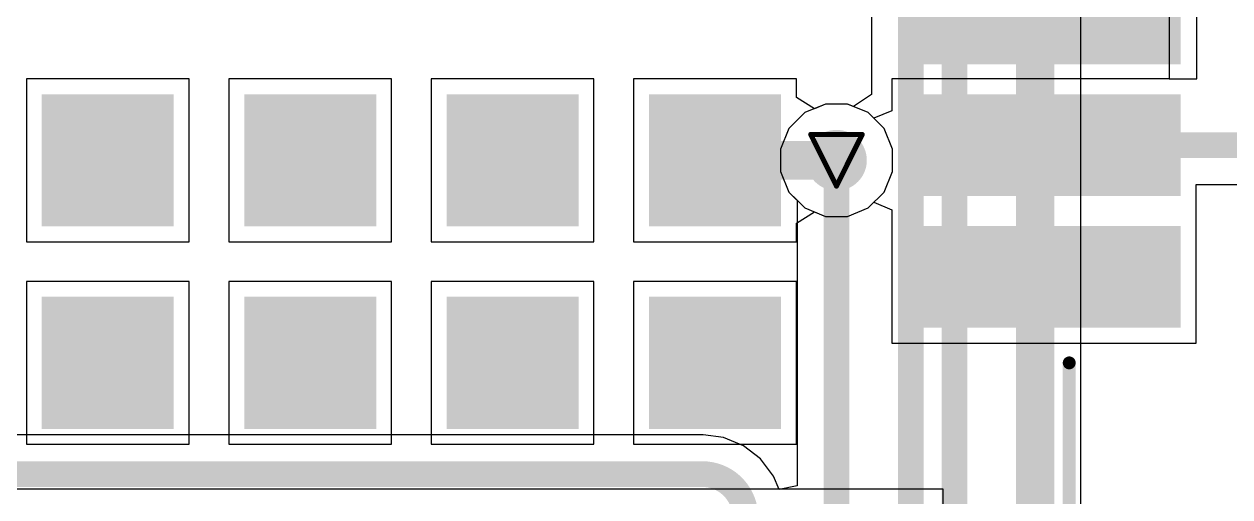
# Model space of a CAD drawing. Header units: inches. Extents: x 0 to 5359, y 0 to 5098.
# Drawn here: x 87.67 to 99.59, y 77.68 to 82.34 of the extents above; entities that cross this region are included whole.
import ezdxf

# ---------------------------------------------------------------- set-up
doc = ezdxf.new("R2010")
doc.units = ezdxf.units.IN
for name, color, linetype in [('Bottom Layer', 5, 'Continuous'), ('Drill Drawing', 1, 'Continuous'), ('Layer 1', 16, 'Continuous'), ('Layer 2', 76, 'Continuous'), ('Top Layer', 1, 'Continuous'), ('Top Overlay', 2, 'Continuous'), ('Top Paste', 8, 'Continuous'), ('Top Solder', 216, 'Continuous'), ('Via Holes', 16, 'Continuous')]:
    doc.layers.add(name, color=color, linetype=linetype)

# ---------------------------------------------------------------- blocks, each defined once
blk = doc.blocks.new('EC21EFA_512_STD_29')
at = {"layer": 'Top Layer'}
for points in [[(-13.55, -4.45), (-12.45, -4.45), (-12.45, -5.55), (-13.55, -5.55)], [(-11.55, -4.45), (-10.45, -4.45), (-10.45, -5.55), (-11.55, -5.55)], [(-13.55, -6.45), (-12.45, -6.45), (-12.45, -7.55), (-13.55, -7.55)], [(-11.55, -6.45), (-10.45, -6.45), (-10.45, -7.55), (-11.55, -7.55)], [(-13.55, -8.45), (-12.45, -8.45), (-12.45, -9.55), (-13.55, -9.55)], [(-11.55, -8.45), (-10.45, -8.45), (-10.45, -9.55), (-11.55, -9.55)], [(-13.55, -10.45), (-12.45, -10.45), (-12.45, -11.55), (-13.55, -11.55)], [(-11.55, -10.45), (-10.45, -10.45), (-10.45, -11.55), (-11.55, -11.55)], [(-12.55, -13), (-11.75, -13), (-11.75, -15.5), (-12.55, -15.5)], [(-11.25, -13), (-10.45, -13), (-10.45, -15.5), (-11.25, -15.5)], [(-9.95, -13), (-9.15, -13), (-9.15, -15.5), (-9.95, -15.5)]]:
    blk.add_hatch(color=1, dxfattribs=at).paths.add_polyline_path(points)
at = {"layer": 'Top Paste'}
for points in [[(-13.55, -4.45), (-12.45, -4.45), (-12.45, -5.55), (-13.55, -5.55)], [(-11.55, -4.45), (-10.45, -4.45), (-10.45, -5.55), (-11.55, -5.55)], [(-13.55, -6.45), (-12.45, -6.45), (-12.45, -7.55), (-13.55, -7.55)], [(-11.55, -6.45), (-10.45, -6.45), (-10.45, -7.55), (-11.55, -7.55)], [(-13.55, -8.45), (-12.45, -8.45), (-12.45, -9.55), (-13.55, -9.55)], [(-11.55, -8.45), (-10.45, -8.45), (-10.45, -9.55), (-11.55, -9.55)], [(-13.55, -10.45), (-12.45, -10.45), (-12.45, -11.55), (-13.55, -11.55)], [(-11.55, -10.45), (-10.45, -10.45), (-10.45, -11.55), (-11.55, -11.55)], [(-12.55, -13), (-11.75, -13), (-11.75, -15.5), (-12.55, -15.5)], [(-11.25, -13), (-10.45, -13), (-10.45, -15.5), (-11.25, -15.5)], [(-9.95, -13), (-9.15, -13), (-9.15, -15.5), (-9.95, -15.5)]]:
    blk.add_hatch(color=8, dxfattribs=at).paths.add_polyline_path(points)
at = {"layer": 'Top Solder'}
for points in [[(-13.652, -4.348), (-12.348, -4.348), (-12.348, -5.652), (-13.652, -5.652)], [(-11.652, -4.348), (-10.348, -4.348), (-10.348, -5.652), (-11.652, -5.652)], [(-13.652, -6.348), (-12.348, -6.348), (-12.348, -7.652), (-13.652, -7.652)], [(-11.652, -6.348), (-10.348, -6.348), (-10.348, -7.652), (-11.652, -7.652)], [(-13.652, -8.348), (-12.348, -8.348), (-12.348, -9.652), (-13.652, -9.652)], [(-11.652, -8.348), (-10.348, -8.348), (-10.348, -9.652), (-11.652, -9.652)], [(-13.652, -10.348), (-12.348, -10.348), (-12.348, -11.652), (-13.652, -11.652)], [(-11.652, -10.348), (-10.348, -10.348), (-10.348, -11.652), (-11.652, -11.652)], [(-12.652, -12.898), (-11.648, -12.898), (-11.648, -15.602), (-12.652, -15.602)], [(-11.352, -12.898), (-10.348, -12.898), (-10.348, -15.602), (-11.352, -15.602)], [(-10.052, -12.898), (-9.048, -12.898), (-9.048, -15.602), (-10.052, -15.602)]]:
    blk.add_hatch(color=216, dxfattribs=at).paths.add_polyline_path(points)
at = {"layer": 'Top Overlay'}
blk.add_lwpolyline([(-16, -14.5, 0.127, 0.127, 0), (-13, -14.5, 0.127, 0.127, 0)], format="xyseb", dxfattribs=at)
blk.add_lwpolyline([(-13.032, -14.5, 0.0635, 0.0635, 1), (-12.968, -14.5, 0.0635, 0.0635, 1)], format="xyseb", close=True, dxfattribs=at)

msp = doc.modelspace()

# ---------------------------------------------------------------- hatches: boundary and pattern name
at = {"layer": 'Bottom Layer'}
h = msp.add_hatch(color=5, dxfattribs=at)
edge = h.paths.add_edge_path()
edge.add_arc((95.7, 81), 0.3, 0, 360)
at = {"layer": 'Layer 1'}
h = msp.add_hatch(color=16, dxfattribs=at)
edge = h.paths.add_edge_path()
edge.add_arc((95.7, 81), 0.3, 0, 360)
at = {"layer": 'Layer 2'}
h = msp.add_hatch(color=76, dxfattribs=at)
edge = h.paths.add_edge_path()
edge.add_arc((95.7, 81), 0.3, 0, 360)
at = {"layer": 'Top Layer'}
h = msp.add_hatch(color=1, dxfattribs=at)
edge = h.paths.add_edge_path()
edge.add_arc((95.7, 81), 0.3, 0, 360)
at = {"layer": 'Via Holes'}
h = msp.add_hatch(color=7, dxfattribs=at)
edge = h.paths.add_edge_path()
edge.add_arc((95.7, 81), 0.15, 0, 360)

# ---------------------------------------------------------------- linework, layer by layer
at = {"layer": 'Bottom Layer'}
for p, q in [((98.116, 75.26), (98.116, 101.395)), ((96.046, 84.872), (96.046, 81.649)), ((96.046, 81.649), (95.868, 81.53)), ((95.59, 81.554), (95.386, 81.47)), ((95.81, 81.554), (95.59, 81.554)), ((95.868, 81.53), (95.81, 81.554)), ((95.386, 81.47), (95.23, 81.314)), ((95.23, 81.314), (95.146, 81.11)), ((95.146, 81.11), (95.146, 80.89)), ((95.146, 80.89), (95.23, 80.686)), ((95.23, 80.686), (95.311, 80.605)), ((95.311, 80.605), (95.311, 77.786)), ((94.375, 78.29), (83.573, 78.29)), ((94.382, 78.289), (94.375, 78.29)), ((94.585, 78.262), (94.382, 78.289)), ((94.781, 78.181), (94.585, 78.262)), ((94.95, 78.052), (94.781, 78.181)), ((95.079, 77.883), (94.95, 78.052)), ((95.134, 77.751), (95.079, 77.883)), ((95.311, 77.786), (95.134, 77.751))]:
    msp.add_line(p, q, dxfattribs=at)
for points in [[(97.663, 74.93, 0.381, 0.381, 0), (97.663, 101.395, 0.381, 0.381, 0)], [(96.434, 72.467, 0.254, 0.254, 0), (96.434, 84.872, 0.254, 0.254, 0)], [(96.866, 72.467, 0.254, 0.254, 0), (96.866, 84.872, 0.254, 0.254, 0)], [(95.7, 73.025, 0.254, 0.254, 0), (95.7, 81, 0.254, 0.254, 0)], [(83.573, 77.902, 0.254, 0.254, 0), (94.375, 77.902, 0.254, 0.254, 0)], [(94.375, 77.902, 0.254, 0.254, -0.414214), (94.8, 77.477, 0.254, 0.254, 0)]]:
    msp.add_lwpolyline(points, format="xyseb", dxfattribs=at)
for points in [[(95.636, 81, 0.127, 0.127, 1), (95.763, 81, 0.127, 0.127, 1)], [(94.311, 77.902, 0.127, 0.127, 1), (94.438, 77.902, 0.127, 0.127, 1)], [(94.311, 77.902, 0.127, 0.127, 1), (94.438, 77.902, 0.127, 0.127, 1)]]:
    msp.add_lwpolyline(points, format="xyseb", close=True, dxfattribs=at)
at = {"layer": 'Drill Drawing'}
for points in [[(95.446, 81.254, 0.0508, 0.0508, 0), (95.954, 81.254, 0.0508, 0.0508, 0)], [(95.446, 81.254, 0.0508, 0.0508, 0), (95.7, 80.746, 0.0508, 0.0508, 0)], [(95.7, 80.746, 0.0508, 0.0508, 0), (95.954, 81.254, 0.0508, 0.0508, 0)]]:
    msp.add_lwpolyline(points, format="xyseb", dxfattribs=at)
for points in [[(95.433, 81.254, 0.0254, 0.0254, 1), (95.459, 81.254, 0.0254, 0.0254, 1)], [(95.433, 81.254, 0.0254, 0.0254, 1), (95.459, 81.254, 0.0254, 0.0254, 1)], [(95.941, 81.254, 0.0254, 0.0254, 1), (95.967, 81.254, 0.0254, 0.0254, 1)], [(95.941, 81.254, 0.0254, 0.0254, 1), (95.967, 81.254, 0.0254, 0.0254, 1)], [(95.687, 80.746, 0.0254, 0.0254, 1), (95.713, 80.746, 0.0254, 0.0254, 1)], [(95.687, 80.746, 0.0254, 0.0254, 1), (95.713, 80.746, 0.0254, 0.0254, 1)]]:
    msp.add_lwpolyline(points, format="xyseb", close=True, dxfattribs=at)
at = {"layer": 'Layer 1'}
for p, q in [((95.59, 81.554), (95.386, 81.47)), ((95.81, 81.554), (95.59, 81.554)), ((96.014, 81.47), (95.81, 81.554)), ((95.386, 81.47), (95.23, 81.314)), ((96.17, 81.314), (96.014, 81.47)), ((95.23, 81.314), (95.146, 81.11)), ((96.254, 81.11), (96.17, 81.314)), ((95.146, 81.11), (95.146, 80.89)), ((96.254, 80.89), (96.254, 81.11)), ((95.146, 80.89), (95.23, 80.686)), ((96.17, 80.686), (96.254, 80.89)), ((95.23, 80.686), (95.386, 80.53)), ((96.014, 80.53), (96.17, 80.686)), ((95.386, 80.53), (95.59, 80.446)), ((95.59, 80.446), (95.81, 80.446)), ((95.81, 80.446), (96.014, 80.53))]:
    msp.add_line(p, q, dxfattribs=at)
at = {"layer": 'Layer 2'}
for p, q in [((95.59, 81.554), (95.386, 81.47)), ((95.81, 81.554), (95.59, 81.554)), ((96.014, 81.47), (95.81, 81.554)), ((95.386, 81.47), (95.23, 81.314)), ((96.17, 81.314), (96.014, 81.47)), ((95.23, 81.314), (95.146, 81.11)), ((96.254, 81.11), (96.17, 81.314)), ((95.146, 81.11), (95.146, 80.89)), ((96.254, 80.89), (96.254, 81.11)), ((95.146, 80.89), (95.23, 80.686)), ((96.17, 80.686), (96.254, 80.89)), ((95.23, 80.686), (95.386, 80.53)), ((96.014, 80.53), (96.17, 80.686)), ((95.386, 80.53), (95.59, 80.446)), ((95.59, 80.446), (95.81, 80.446)), ((95.81, 80.446), (96.014, 80.53))]:
    msp.add_line(p, q, dxfattribs=at)
at = {"layer": 'Top Layer'}
for p, q in [((98.986, 83.096), (98.986, 81.804)), ((98.986, 83.096), (98.986, 81.804)), ((99.262, 81.804), (99.262, 83.096)), ((89.304, 81.804), (87.696, 81.804)), ((87.696, 81.804), (87.696, 80.196)), ((89.304, 80.196), (89.304, 81.804)), ((91.304, 81.804), (89.696, 81.804)), ((89.696, 81.804), (89.696, 80.196)), ((91.304, 80.196), (91.304, 81.804)), ((93.304, 81.804), (91.696, 81.804)), ((91.696, 81.804), (91.696, 80.196)), ((93.304, 80.196), (93.304, 81.804)), ((95.304, 81.804), (93.696, 81.804)), ((93.696, 81.804), (93.696, 80.196)), ((95.304, 81.62), (95.304, 81.804)), ((98.986, 81.804), (96.246, 81.804)), ((96.246, 81.804), (96.246, 81.489)), ((98.986, 81.804), (99.262, 81.804)), ((95.482, 81.509), (95.304, 81.62)), ((95.59, 81.554), (95.482, 81.509)), ((95.81, 81.554), (95.59, 81.554)), ((96.014, 81.47), (95.81, 81.554)), ((96.068, 81.415), (96.014, 81.47)), ((96.246, 81.489), (96.068, 81.415)), ((99.254, 79.196), (99.254, 80.762)), ((99.254, 80.762), (100.505, 80.762)), ((96.014, 80.53), (96.068, 80.585)), ((96.068, 80.585), (96.246, 80.511)), ((95.304, 80.38), (95.482, 80.491)), ((95.482, 80.491), (95.59, 80.446)), ((95.59, 80.446), (95.81, 80.446)), ((95.81, 80.446), (96.014, 80.53)), ((96.246, 80.511), (96.246, 79.196)), ((95.304, 80.196), (95.304, 80.38)), ((87.696, 80.196), (89.304, 80.196)), ((89.696, 80.196), (91.304, 80.196)), ((91.696, 80.196), (93.304, 80.196)), ((93.696, 80.196), (95.304, 80.196)), ((89.304, 79.804), (87.696, 79.804)), ((87.696, 79.804), (87.696, 78.196)), ((89.304, 78.196), (89.304, 79.804)), ((91.304, 79.804), (89.696, 79.804)), ((89.696, 79.804), (89.696, 78.196)), ((91.304, 78.196), (91.304, 79.804)), ((93.304, 79.804), (91.696, 79.804)), ((91.696, 79.804), (91.696, 78.196)), ((93.304, 78.196), (93.304, 79.804)), ((95.304, 79.804), (93.696, 79.804)), ((93.696, 79.804), (93.696, 78.196)), ((95.304, 78.196), (95.304, 79.804)), ((96.246, 79.196), (99.254, 79.196)), ((87.696, 78.196), (89.304, 78.196)), ((89.696, 78.196), (91.304, 78.196)), ((91.696, 78.196), (93.304, 78.196)), ((93.696, 78.196), (95.304, 78.196)), ((96.754, 77.754), (86.346, 77.754)), ((96.754, 74.746), (96.754, 77.754))]:
    msp.add_line(p, q, dxfattribs=at)
for points in [[(97.75, 81.15, 0.254, 0.254, 0), (100.511, 81.15, 0.254, 0.254, 0)], [(94.5, 81, 0.381, 0.381, 0), (95.7, 81, 0.381, 0.381, 0)]]:
    msp.add_lwpolyline(points, format="xyseb", dxfattribs=at)
for points in [[(97.686, 81.15, 0.127, 0.127, 1), (97.813, 81.15, 0.127, 0.127, 1)], [(94.405, 81, 0.191, 0.191, 1), (94.595, 81, 0.191, 0.191, 1)], [(95.605, 81, 0.191, 0.191, 1), (95.795, 81, 0.191, 0.191, 1)]]:
    msp.add_lwpolyline(points, format="xyseb", close=True, dxfattribs=at)

# ---------------------------------------------------------------- block references
at = {"rotation": 90}
msp.add_blockref('EC21EFA_512_STD_29', (83.5, 92), dxfattribs=at)

doc.saveas('drawing.dxf')
